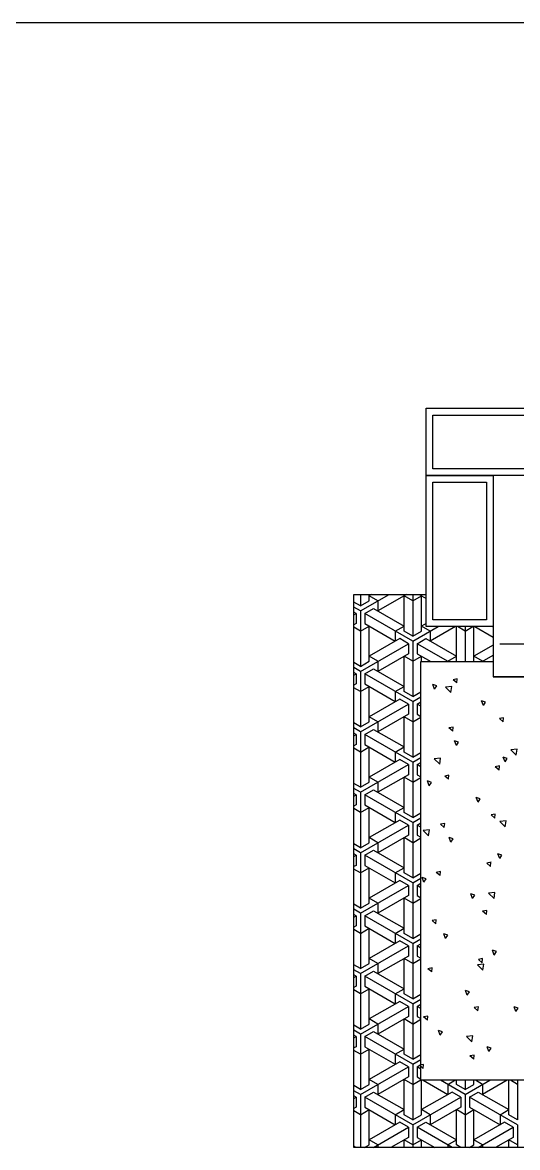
# Model space of a CAD drawing. Header units: millimetres. Extents: x -30782 to 40110, y 35885 to 73818.
# Drawn here: x 11774 to 13248, y 59865 to 63215 of the extents above; entities that cross this region are included whole.
import ezdxf

# ---------------------------------------------------------------- set-up
doc = ezdxf.new("R2010")
doc.units = ezdxf.units.MM
doc.layers.add('www.cad-blocks.net', color=7, linetype='Continuous')

# ---------------------------------------------------------------- blocks, each defined once
blk = doc.blocks.new('A$C64524CB6')
for p, q in [((215.5, 2360.6, -685.7), (2415.5, 2360.6, -685.7)), ((215.5, 2160.6, -685.7), (215.5, 2360.6, -685.7)), ((235.5, 2340.6, -685.7), (2395.5, 2340.6, -685.7)), ((235.5, 2180.6, -685.7), (235.5, 2340.6, -685.7)), ((2395.5, 2180.6, -685.7), (235.5, 2180.6, -685.7)), ((2415.5, 2160.6, -685.7), (215.5, 2160.6, -685.7)), ((2415.5, 2160.6, -685.7), (215.5, 2160.6, -685.7)), ((215.5, 1710.6, -685.7), (215.5, 2160.6, -685.7)), ((215.5, 2160.6, -685.7), (415.5, 2160.6, -685.7)), ((415.5, 2160.6, -685.7), (415.5, 1560.6, -685.7)), ((415.5, 2160.6, -685.7), (415.5, 1710.6, -685.7)), ((235.5, 1730.6, -685.7), (235.5, 2140.6, -685.7)), ((235.5, 2140.6, -685.7), (395.5, 2140.6, -685.7)), ((395.5, 2140.6, -685.7), (395.5, 1730.6, -685.7)), ((0, 159.5, -685.7), (0, 1806.4, -685.7)), ((0, 1806.4, -685.7), (215.5, 1806.4, -685.7)), ((19.8, 1772.2, -685.7), (0, 1783.7, -685.7)), ((19.8, 1757.2, -685.7), (105, 1806.4, -685.7)), ((19.8, 1806.4, -685.7), (19.8, 1772.2, -685.7)), ((19.8, 1772.2, -685.7), (45.8, 1787.2, -685.7)), ((45.8, 1787.2, -685.7), (45.8, 1806.4, -685.7)), ((53, 1806.4, -685.7), (45.8, 1802.2, -685.7)), ((71.8, 1787.2, -685.7), (45.8, 1802.2, -685.7)), ((156.9, 1806.4, -685.7), (71.8, 1757.2, -685.7)), ((71.8, 1787.2, -685.7), (71.8, 1757.2, -685.7)), ((149.7, 1697.2, -685.7), (149.7, 1802.2, -685.7)), ((175.7, 1787.2, -685.7), (149.7, 1802.2, -685.7)), ((175.7, 1806.4, -685.7), (175.7, 1682.2, -685.7)), ((175.7, 1787.2, -685.7), (201.7, 1802.2, -685.7)), ((194.5, 1806.4, -685.7), (215.5, 1794.2, -685.7)), ((201.7, 1697.2, -685.7), (201.7, 1802.2, -685.7)), ((19.8, 1757.2, -685.7), (0, 1768.7, -685.7)), ((6.8, 1749.7, -685.7), (0, 1753.7, -685.7)), ((0, 1745.8, -685.7), (6.8, 1749.7, -685.7)), ((6.8, 1749.7, -685.7), (6.8, 1719.7, -685.7)), ((19.8, 1757.2, -685.7), (19.8, 1592.2, -685.7)), ((32.8, 1749.7, -685.7), (58.8, 1764.7, -685.7)), ((175.7, 1667.2, -685.7), (32.8, 1749.7, -685.7)), ((32.8, 1749.7, -685.7), (32.8, 1719.7, -685.7)), ((58.8, 1764.7, -685.7), (149.7, 1712.2, -685.7)), ((6.8, 1719.7, -685.7), (0, 1715.8, -685.7)), ((19.8, 1697.2, -685.7), (0, 1708.7, -685.7)), ((19.8, 1697.2, -685.7), (45.8, 1712.2, -685.7)), ((32.8, 1719.7, -685.7), (123.7, 1667.2, -685.7)), ((45.8, 1607.2, -685.7), (45.8, 1712.2, -685.7)), ((123.7, 1697.2, -685.7), (149.7, 1712.2, -685.7)), ((175.7, 1667.2, -685.7), (250.9, 1710.6, -685.7)), ((215.5, 1720.2, -685.7), (201.7, 1712.2, -685.7)), ((227.7, 1697.2, -685.7), (201.7, 1712.2, -685.7)), ((415.5, 1710.6, -685.7), (215.5, 1710.6, -685.7)), ((302.8, 1710.6, -685.7), (227.7, 1667.2, -685.7)), ((395.5, 1730.6, -685.7), (235.5, 1730.6, -685.7)), ((305.6, 1607.2, -685.7), (305.6, 1710.6, -685.7)), ((331.6, 1697.2, -685.7), (308.4, 1710.6, -685.7)), ((331.6, 1710.6, -685.7), (331.6, 1606.4, -685.7)), ((331.6, 1697.2, -685.7), (354.8, 1710.6, -685.7)), ((357.6, 1607.2, -685.7), (357.6, 1710.6, -685.7)), ((360.4, 1710.6, -685.7), (415.5, 1678.8, -685.7)), ((415.5, 1708.8, -685.7), (412.3, 1710.6, -685.7)), ((123.7, 1697.2, -685.7), (123.7, 1667.2, -685.7)), ((175.7, 1682.2, -685.7), (149.7, 1697.2, -685.7)), ((175.7, 1682.2, -685.7), (201.7, 1697.2, -685.7)), ((227.7, 1697.2, -685.7), (227.7, 1667.2, -685.7)), ((19.8, 1577.2, -685.7), (162.7, 1659.7, -685.7)), ((136.7, 1674.7, -685.7), (45.8, 1622.2, -685.7)), ((162.7, 1659.7, -685.7), (136.7, 1674.7, -685.7)), ((162.7, 1659.7, -685.7), (162.7, 1629.7, -685.7)), ((175.7, 1667.2, -685.7), (175.7, 1502.2, -685.7)), ((188.7, 1659.7, -685.7), (214.7, 1674.7, -685.7)), ((281.1, 1606.4, -685.7), (188.7, 1659.7, -685.7)), ((188.7, 1659.7, -685.7), (188.7, 1629.7, -685.7)), ((214.7, 1674.7, -685.7), (305.6, 1622.2, -685.7)), ((415.5, 1655.7, -685.7), (357.6, 1622.2, -685.7)), ((435.1, 1659.3, -685.7), (2235.1, 1659.3, -685.7)), ((71.8, 1607.2, -685.7), (45.8, 1622.2, -685.7)), ((162.7, 1629.7, -685.7), (71.8, 1577.2, -685.7)), ((175.7, 1607.2, -685.7), (149.7, 1622.2, -685.7)), ((149.7, 1517.2, -685.7), (149.7, 1622.2, -685.7)), ((175.7, 1607.2, -685.7), (201.7, 1622.2, -685.7)), ((188.7, 1629.7, -685.7), (229.1, 1606.4, -685.7)), ((201.7, 1606.4, -685.7), (201.7, 1622.2, -685.7)), ((279.6, 1607.2, -685.7), (305.6, 1622.2, -685.7)), ((383.6, 1607.2, -685.7), (357.6, 1622.2, -685.7)), ((382.1, 1606.4, -685.7), (415.5, 1625.7, -685.7)), ((19.8, 1592.2, -685.7), (0, 1603.7, -685.7)), ((19.8, 1577.2, -685.7), (0, 1588.7, -685.7)), ((19.8, 1592.2, -685.7), (45.8, 1607.2, -685.7)), ((19.8, 1577.2, -685.7), (19.8, 1412.2, -685.7)), ((32.8, 1569.7, -685.7), (58.8, 1584.7, -685.7)), ((58.8, 1584.7, -685.7), (149.7, 1532.2, -685.7)), ((71.8, 1607.2, -685.7), (71.8, 1577.2, -685.7)), ((200, 359.5, -685.7), (200, 1606.4, -685.7)), ((200, 1606.4, -685.7), (415.5, 1606.4, -685.7)), ((279.6, 1607.2, -685.7), (279.6, 1606.4, -685.7)), ((307.1, 1606.4, -685.7), (305.6, 1607.2, -685.7)), ((356.1, 1606.4, -685.7), (357.6, 1607.2, -685.7)), ((383.6, 1607.2, -685.7), (383.6, 1606.4, -685.7)), ((415.5, 1606.4, -685.7), (415.5, 1560.6, -685.7)), ((6.8, 1569.7, -685.7), (0, 1573.7, -685.7)), ((0, 1565.8, -685.7), (6.8, 1569.7, -685.7)), ((6.8, 1569.7, -685.7), (6.8, 1539.7, -685.7)), ((175.7, 1487.2, -685.7), (32.8, 1569.7, -685.7)), ((32.8, 1569.7, -685.7), (32.8, 1539.7, -685.7)), ((308.3, 1554.8, -685.7), (295.8, 1552.4, -685.7)), ((307.3, 1542.8, -685.7), (295.8, 1552.4, -685.7)), ((307.3, 1542.8, -685.7), (308.3, 1554.7, -685.7)), ((2215.5, 1560.6, -685.7), (415.5, 1560.6, -685.7)), ((415.5, 1560.6, -685.7), (2215.5, 1560.6, -685.7)), ((6.8, 1539.7, -685.7), (0, 1535.8, -685.7)), ((19.8, 1517.2, -685.7), (0, 1528.7, -685.7)), ((19.8, 1517.2, -685.7), (45.8, 1532.2, -685.7)), ((32.8, 1539.7, -685.7), (123.7, 1487.2, -685.7)), ((45.8, 1427.2, -685.7), (45.8, 1532.2, -685.7)), ((123.7, 1517.2, -685.7), (149.7, 1532.2, -685.7)), ((123.7, 1517.2, -685.7), (123.7, 1487.2, -685.7)), ((175.7, 1502.2, -685.7), (149.7, 1517.2, -685.7)), ((175.7, 1502.2, -685.7), (200, 1516.2, -685.7)), ((240.8, 1524.3, -685.7), (235.5, 1538.3, -685.7)), ((247.6, 1534.2, -685.7), (235.5, 1538.3, -685.7)), ((240.8, 1524.3, -685.7), (247.6, 1534.2, -685.7)), ((291.8, 1532.5, -685.7), (272.8, 1530.3, -685.7)), ((289, 1514.7, -685.7), (272.8, 1530.3, -685.7)), ((289, 1514.7, -685.7), (291.8, 1532.5, -685.7)), ((19.8, 1397.2, -685.7), (162.7, 1479.7, -685.7)), ((136.7, 1494.7, -685.7), (45.8, 1442.2, -685.7)), ((162.7, 1479.7, -685.7), (136.7, 1494.7, -685.7)), ((162.7, 1479.7, -685.7), (162.7, 1449.7, -685.7)), ((175.7, 1487.2, -685.7), (200, 1501.2, -685.7)), ((175.7, 1487.2, -685.7), (175.7, 1322.2, -685.7)), ((188.7, 1479.7, -685.7), (200, 1486.2, -685.7)), ((200, 1473.2, -685.7), (188.7, 1479.7, -685.7)), ((188.7, 1479.7, -685.7), (188.7, 1449.7, -685.7)), ((385.9, 1475.6, -685.7), (380.5, 1489.6, -685.7)), ((392.6, 1485.6, -685.7), (380.5, 1489.6, -685.7)), ((385.9, 1475.6, -685.7), (392.6, 1485.6, -685.7)), ((71.8, 1427.2, -685.7), (45.8, 1442.2, -685.7)), ((162.7, 1449.7, -685.7), (71.8, 1397.2, -685.7)), ((175.7, 1427.2, -685.7), (149.7, 1442.2, -685.7)), ((149.7, 1337.2, -685.7), (149.7, 1442.2, -685.7)), ((175.7, 1427.2, -685.7), (200, 1441.2, -685.7)), ((188.7, 1449.7, -685.7), (200, 1443.2, -685.7)), ((19.8, 1412.2, -685.7), (0, 1423.7, -685.7)), ((19.8, 1397.2, -685.7), (0, 1408.7, -685.7)), ((19.8, 1412.2, -685.7), (45.8, 1427.2, -685.7)), ((71.8, 1427.2, -685.7), (71.8, 1397.2, -685.7)), ((294.7, 1399.3, -685.7), (283.2, 1409, -685.7)), ((295.8, 1411.3, -685.7), (283.3, 1409, -685.7)), ((294.7, 1399.3, -685.7), (295.8, 1411.3, -685.7)), ((446.2, 1439.1, -685.7), (433.7, 1436.7, -685.7)), ((445.1, 1427.1, -685.7), (433.7, 1436.7, -685.7)), ((445.1, 1427.1, -685.7), (446.2, 1439, -685.7)), ((6.8, 1389.7, -685.7), (0, 1393.7, -685.7)), ((0, 1385.8, -685.7), (6.8, 1389.7, -685.7)), ((6.8, 1389.7, -685.7), (6.8, 1359.7, -685.7)), ((19.8, 1397.2, -685.7), (19.8, 1232.2, -685.7)), ((32.8, 1389.7, -685.7), (58.8, 1404.7, -685.7)), ((175.7, 1307.2, -685.7), (32.8, 1389.7, -685.7)), ((32.8, 1389.7, -685.7), (32.8, 1359.7, -685.7)), ((58.8, 1404.7, -685.7), (149.7, 1352.2, -685.7)), ((6.8, 1359.7, -685.7), (0, 1355.8, -685.7)), ((19.8, 1337.2, -685.7), (0, 1348.7, -685.7)), ((19.8, 1337.2, -685.7), (45.8, 1352.2, -685.7)), ((32.8, 1359.7, -685.7), (123.7, 1307.2, -685.7)), ((45.8, 1247.2, -685.7), (45.8, 1352.2, -685.7)), ((123.7, 1337.2, -685.7), (149.7, 1352.2, -685.7)), ((312.1, 1366.2, -685.7), (300, 1370.3, -685.7)), ((305.4, 1356.2, -685.7), (300, 1370.2, -685.7)), ((305.4, 1356.2, -685.7), (312.1, 1366.2, -685.7)), ((483.9, 1327.8, -685.7), (467.6, 1343.4, -685.7)), ((486.7, 1345.6, -685.7), (467.7, 1343.4, -685.7)), ((483.9, 1327.8, -685.7), (486.6, 1345.6, -685.7)), ((136.7, 1314.7, -685.7), (45.8, 1262.2, -685.7)), ((123.7, 1337.2, -685.7), (123.7, 1307.2, -685.7)), ((162.7, 1299.7, -685.7), (136.7, 1314.7, -685.7)), ((175.7, 1322.2, -685.7), (149.7, 1337.2, -685.7)), ((175.7, 1322.2, -685.7), (200, 1336.2, -685.7)), ((175.7, 1307.2, -685.7), (200, 1321.2, -685.7)), ((175.7, 1307.2, -685.7), (175.7, 1142.2, -685.7)), ((258.7, 1319.1, -685.7), (239.7, 1316.9, -685.7)), ((255.9, 1301.3, -685.7), (239.7, 1316.8, -685.7)), ((255.9, 1301.3, -685.7), (258.7, 1319.1, -685.7)), ((450.4, 1307.6, -685.7), (445, 1321.6, -685.7)), ((457.1, 1317.5, -685.7), (445, 1321.6, -685.7)), ((450.4, 1307.6, -685.7), (457.1, 1317.5, -685.7)), ((19.8, 1217.2, -685.7), (162.7, 1299.7, -685.7)), ((162.7, 1299.7, -685.7), (162.7, 1269.7, -685.7)), ((188.7, 1299.7, -685.7), (200, 1306.2, -685.7)), ((200, 1293.2, -685.7), (188.7, 1299.7, -685.7)), ((188.7, 1299.7, -685.7), (188.7, 1269.7, -685.7)), ((433.7, 1295.6, -685.7), (421.1, 1293.3, -685.7)), ((432.6, 1283.6, -685.7), (421.1, 1293.3, -685.7)), ((432.6, 1283.6, -685.7), (433.6, 1295.6, -685.7)), ((19.8, 1232.2, -685.7), (0, 1243.7, -685.7)), ((19.8, 1232.2, -685.7), (45.8, 1247.2, -685.7)), ((71.8, 1247.2, -685.7), (45.8, 1262.2, -685.7)), ((162.7, 1269.7, -685.7), (71.8, 1217.2, -685.7)), ((71.8, 1247.2, -685.7), (71.8, 1217.2, -685.7)), ((175.7, 1247.2, -685.7), (149.7, 1262.2, -685.7)), ((149.7, 1157.2, -685.7), (149.7, 1262.2, -685.7)), ((175.7, 1247.2, -685.7), (200, 1261.2, -685.7)), ((188.7, 1269.7, -685.7), (200, 1263.2, -685.7)), ((224.8, 1236.9, -685.7), (219.5, 1250.9, -685.7)), ((231.6, 1246.8, -685.7), (219.5, 1250.9, -685.7)), ((224.8, 1236.9, -685.7), (231.5, 1246.8, -685.7)), ((283.2, 1267.8, -685.7), (270.7, 1265.5, -685.7)), ((282.2, 1255.9, -685.7), (270.7, 1265.5, -685.7)), ((282.2, 1255.9, -685.7), (283.2, 1267.8, -685.7)), ((19.8, 1217.2, -685.7), (0, 1228.7, -685.7)), ((6.8, 1209.7, -685.7), (0, 1213.7, -685.7)), ((0, 1205.8, -685.7), (6.8, 1209.7, -685.7)), ((6.8, 1209.7, -685.7), (6.8, 1179.7, -685.7)), ((19.8, 1217.2, -685.7), (19.8, 1052.2, -685.7)), ((32.8, 1209.7, -685.7), (58.8, 1224.7, -685.7)), ((175.7, 1127.2, -685.7), (32.8, 1209.7, -685.7)), ((32.8, 1209.7, -685.7), (32.8, 1179.7, -685.7)), ((58.8, 1224.7, -685.7), (149.7, 1172.2, -685.7)), ((6.8, 1179.7, -685.7), (0, 1175.8, -685.7)), ((32.8, 1179.7, -685.7), (123.7, 1127.2, -685.7)), ((369.9, 1188.2, -685.7), (364.5, 1202.2, -685.7)), ((376.6, 1198.2, -685.7), (364.5, 1202.2, -685.7)), ((369.9, 1188.2, -685.7), (376.6, 1198.1, -685.7)), ((19.8, 1157.2, -685.7), (0, 1168.7, -685.7)), ((19.8, 1157.2, -685.7), (45.8, 1172.2, -685.7)), ((45.8, 1067.2, -685.7), (45.8, 1172.2, -685.7)), ((123.7, 1157.2, -685.7), (149.7, 1172.2, -685.7)), ((123.7, 1157.2, -685.7), (123.7, 1127.2, -685.7)), ((175.7, 1142.2, -685.7), (149.7, 1157.2, -685.7)), ((175.7, 1142.2, -685.7), (200, 1156.2, -685.7)), ((175.7, 1127.2, -685.7), (200, 1141.2, -685.7)), ((421.1, 1152.1, -685.7), (408.6, 1149.8, -685.7)), ((420, 1140.2, -685.7), (408.6, 1149.8, -685.7)), ((420, 1140.2, -685.7), (421.1, 1152.1, -685.7)), ((19.8, 1037.2, -685.7), (162.7, 1119.7, -685.7)), ((136.7, 1134.7, -685.7), (45.8, 1082.2, -685.7)), ((162.7, 1119.7, -685.7), (136.7, 1134.7, -685.7)), ((162.7, 1119.7, -685.7), (162.7, 1089.7, -685.7)), ((175.7, 1127.2, -685.7), (175.7, 962.2, -685.7)), ((188.7, 1119.7, -685.7), (200, 1126.2, -685.7)), ((200, 1113.2, -685.7), (188.7, 1119.7, -685.7)), ((188.7, 1119.7, -685.7), (188.7, 1089.7, -685.7)), ((225.6, 1105.6, -685.7), (206.6, 1103.4, -685.7)), ((222.8, 1087.8, -685.7), (225.6, 1105.6, -685.7)), ((269.6, 1112.4, -685.7), (258.1, 1122.1, -685.7)), ((270.7, 1124.4, -685.7), (258.2, 1122.1, -685.7)), ((269.6, 1112.4, -685.7), (270.7, 1124.4, -685.7)), ((450.8, 1114.3, -685.7), (434.5, 1129.9, -685.7)), ((453.5, 1132.1, -685.7), (434.6, 1129.9, -685.7)), ((450.8, 1114.3, -685.7), (453.5, 1132.1, -685.7)), ((71.8, 1067.2, -685.7), (45.8, 1082.2, -685.7)), ((162.7, 1089.7, -685.7), (71.8, 1037.2, -685.7)), ((175.7, 1067.2, -685.7), (149.7, 1082.2, -685.7)), ((149.7, 977.2, -685.7), (149.7, 1082.2, -685.7)), ((175.7, 1067.2, -685.7), (200, 1081.2, -685.7)), ((188.7, 1089.7, -685.7), (200, 1083.2, -685.7)), ((222.8, 1087.8, -685.7), (206.6, 1103.4, -685.7)), ((289.3, 1068.8, -685.7), (284, 1082.8, -685.7)), ((296.1, 1078.8, -685.7), (284, 1082.8, -685.7)), ((289.3, 1068.8, -685.7), (296, 1078.8, -685.7)), ((19.8, 1052.2, -685.7), (0, 1063.7, -685.7)), ((19.8, 1037.2, -685.7), (0, 1048.7, -685.7)), ((19.8, 1052.2, -685.7), (45.8, 1067.2, -685.7)), ((32.8, 1029.7, -685.7), (58.8, 1044.7, -685.7)), ((58.8, 1044.7, -685.7), (149.7, 992.2, -685.7)), ((71.8, 1067.2, -685.7), (71.8, 1037.2, -685.7)), ((6.8, 1029.7, -685.7), (0, 1033.7, -685.7)), ((0, 1025.8, -685.7), (6.8, 1029.7, -685.7)), ((6.8, 1029.7, -685.7), (6.8, 999.7, -685.7)), ((19.8, 1037.2, -685.7), (19.8, 872.2, -685.7)), ((175.7, 947.2, -685.7), (32.8, 1029.7, -685.7)), ((32.8, 1029.7, -685.7), (32.8, 999.7, -685.7)), ((408.6, 1008.7, -685.7), (396, 1006.4, -685.7)), ((407.5, 996.7, -685.7), (396, 1006.4, -685.7)), ((407.5, 996.7, -685.7), (408.5, 1008.7, -685.7)), ((434.4, 1020.2, -685.7), (429, 1034.2, -685.7)), ((441.1, 1030.1, -685.7), (429, 1034.2, -685.7)), ((434.4, 1020.2, -685.7), (441.1, 1030.1, -685.7)), ((6.8, 999.7, -685.7), (0, 995.8, -685.7)), ((19.8, 977.2, -685.7), (0, 988.7, -685.7)), ((19.8, 977.2, -685.7), (45.8, 992.2, -685.7)), ((32.8, 999.7, -685.7), (123.7, 947.2, -685.7)), ((45.8, 887.2, -685.7), (45.8, 992.2, -685.7)), ((123.7, 977.2, -685.7), (149.7, 992.2, -685.7)), ((123.7, 977.2, -685.7), (123.7, 947.2, -685.7)), ((175.7, 962.2, -685.7), (149.7, 977.2, -685.7)), ((175.7, 962.2, -685.7), (200, 976.2, -685.7)), ((258.1, 980.9, -685.7), (245.6, 978.6, -685.7)), ((257.1, 969, -685.7), (245.6, 978.6, -685.7)), ((257.1, 969, -685.7), (258.1, 980.9, -685.7)), ((19.8, 857.2, -685.7), (162.7, 939.7, -685.7)), ((136.7, 954.7, -685.7), (45.8, 902.2, -685.7)), ((162.7, 939.7, -685.7), (136.7, 954.7, -685.7)), ((162.7, 939.7, -685.7), (162.7, 909.7, -685.7)), ((175.7, 947.2, -685.7), (200, 961.2, -685.7)), ((175.7, 947.2, -685.7), (175.7, 782.2, -685.7)), ((188.7, 939.7, -685.7), (200, 946.2, -685.7)), ((200, 933.2, -685.7), (188.7, 939.7, -685.7)), ((188.7, 939.7, -685.7), (188.7, 909.7, -685.7)), ((208.8, 949.4, -685.7), (203.4, 963.4, -685.7)), ((215.6, 959.4, -685.7), (203.5, 963.5, -685.7)), ((208.8, 949.4, -685.7), (215.5, 959.4, -685.7)), ((162.7, 909.7, -685.7), (71.8, 857.2, -685.7)), ((188.7, 909.7, -685.7), (200, 903.2, -685.7)), ((353.8, 900.8, -685.7), (348.5, 914.8, -685.7)), ((360.6, 910.7, -685.7), (348.5, 914.8, -685.7)), ((353.8, 900.8, -685.7), (360.6, 910.7, -685.7)), ((420.4, 918.7, -685.7), (401.4, 916.5, -685.7)), ((417.6, 900.9, -685.7), (401.4, 916.5, -685.7)), ((417.6, 900.9, -685.7), (420.4, 918.7, -685.7)), ((19.8, 872.2, -685.7), (0, 883.7, -685.7)), ((19.8, 872.2, -685.7), (45.8, 887.2, -685.7)), ((71.8, 887.2, -685.7), (45.8, 902.2, -685.7)), ((71.8, 887.2, -685.7), (71.8, 857.2, -685.7)), ((149.7, 797.2, -685.7), (149.7, 902.2, -685.7)), ((175.7, 887.2, -685.7), (149.7, 902.2, -685.7)), ((175.7, 887.2, -685.7), (200, 901.2, -685.7)), ((19.8, 857.2, -685.7), (0, 868.7, -685.7)), ((6.8, 849.7, -685.7), (0, 853.7, -685.7)), ((0, 845.8, -685.7), (6.8, 849.7, -685.7)), ((6.8, 849.7, -685.7), (6.8, 819.7, -685.7)), ((19.8, 857.2, -685.7), (19.8, 692.2, -685.7)), ((32.8, 849.7, -685.7), (58.8, 864.7, -685.7)), ((175.7, 767.2, -685.7), (32.8, 849.7, -685.7)), ((32.8, 849.7, -685.7), (32.8, 819.7, -685.7)), ((58.8, 864.7, -685.7), (149.7, 812.2, -685.7)), ((396, 865.2, -685.7), (383.5, 862.9, -685.7)), ((394.9, 853.3, -685.7), (383.5, 862.9, -685.7)), ((394.9, 853.3, -685.7), (396, 865.2, -685.7)), ((6.8, 819.7, -685.7), (0, 815.8, -685.7)), ((19.8, 797.2, -685.7), (0, 808.7, -685.7)), ((19.8, 797.2, -685.7), (45.8, 812.2, -685.7)), ((32.8, 819.7, -685.7), (123.7, 767.2, -685.7)), ((45.8, 707.2, -685.7), (45.8, 812.2, -685.7)), ((123.7, 797.2, -685.7), (149.7, 812.2, -685.7)), ((244.5, 825.5, -685.7), (233, 835.2, -685.7)), ((245.6, 837.5, -685.7), (233.1, 835.2, -685.7)), ((244.5, 825.5, -685.7), (245.6, 837.5, -685.7)), ((136.7, 774.7, -685.7), (45.8, 722.2, -685.7)), ((123.7, 797.2, -685.7), (123.7, 767.2, -685.7)), ((162.7, 759.7, -685.7), (136.7, 774.7, -685.7)), ((175.7, 782.2, -685.7), (149.7, 797.2, -685.7)), ((175.7, 782.2, -685.7), (200, 796.2, -685.7)), ((175.7, 767.2, -685.7), (200, 781.2, -685.7)), ((273.3, 781.4, -685.7), (267.9, 795.4, -685.7)), ((280.1, 791.4, -685.7), (268, 795.4, -685.7)), ((273.3, 781.4, -685.7), (280, 791.3, -685.7)), ((19.8, 677.2, -685.7), (162.7, 759.7, -685.7)), ((162.7, 759.7, -685.7), (162.7, 729.7, -685.7)), ((175.7, 767.2, -685.7), (175.7, 602.2, -685.7)), ((188.7, 759.7, -685.7), (200, 766.2, -685.7)), ((200, 753.2, -685.7), (188.7, 759.7, -685.7)), ((188.7, 759.7, -685.7), (188.7, 729.7, -685.7)), ((418.3, 732.7, -685.7), (413, 746.7, -685.7)), ((425.1, 742.7, -685.7), (413, 746.7, -685.7)), ((418.3, 732.7, -685.7), (425.1, 742.7, -685.7)), ((19.8, 692.2, -685.7), (0, 703.7, -685.7)), ((19.8, 692.2, -685.7), (45.8, 707.2, -685.7)), ((71.8, 707.2, -685.7), (45.8, 722.2, -685.7)), ((162.7, 729.7, -685.7), (71.8, 677.2, -685.7)), ((71.8, 707.2, -685.7), (71.8, 677.2, -685.7)), ((175.7, 707.2, -685.7), (149.7, 722.2, -685.7)), ((149.7, 617.2, -685.7), (149.7, 722.2, -685.7)), ((175.7, 707.2, -685.7), (200, 721.2, -685.7)), ((188.7, 729.7, -685.7), (200, 723.2, -685.7)), ((387.3, 705.2, -685.7), (368.3, 703, -685.7)), ((383.5, 721.8, -685.7), (370.9, 719.5, -685.7)), ((382.4, 709.8, -685.7), (370.9, 719.5, -685.7)), ((382.4, 709.8, -685.7), (383.4, 721.8, -685.7)), ((384.5, 687.4, -685.7), (387.3, 705.2, -685.7)), ((19.8, 677.2, -685.7), (0, 688.7, -685.7)), ((6.8, 669.7, -685.7), (0, 673.7, -685.7)), ((19.8, 677.2, -685.7), (19.8, 512.2, -685.7)), ((32.8, 669.7, -685.7), (58.8, 684.7, -685.7)), ((58.8, 684.7, -685.7), (149.7, 632.2, -685.7)), ((233, 694, -685.7), (220.5, 691.7, -685.7)), ((232, 682.1, -685.7), (220.5, 691.7, -685.7)), ((232, 682.1, -685.7), (233, 694, -685.7)), ((384.5, 687.4, -685.7), (368.3, 703, -685.7)), ((0, 665.8, -685.7), (6.8, 669.7, -685.7)), ((6.8, 639.7, -685.7), (0, 635.8, -685.7)), ((6.8, 669.7, -685.7), (6.8, 639.7, -685.7)), ((175.7, 587.2, -685.7), (32.8, 669.7, -685.7)), ((32.8, 669.7, -685.7), (32.8, 639.7, -685.7)), ((32.8, 639.7, -685.7), (123.7, 587.2, -685.7)), ((19.8, 617.2, -685.7), (0, 628.7, -685.7)), ((19.8, 617.2, -685.7), (45.8, 632.2, -685.7)), ((45.8, 527.2, -685.7), (45.8, 632.2, -685.7)), ((123.7, 617.2, -685.7), (149.7, 632.2, -685.7)), ((123.7, 617.2, -685.7), (123.7, 587.2, -685.7)), ((175.7, 602.2, -685.7), (149.7, 617.2, -685.7)), ((175.7, 602.2, -685.7), (200, 616.2, -685.7)), ((337.8, 613.3, -685.7), (332.4, 627.4, -685.7)), ((344.6, 623.3, -685.7), (332.5, 627.4, -685.7)), ((337.8, 613.3, -685.7), (344.5, 623.3, -685.7)), ((19.8, 497.2, -685.7), (162.7, 579.7, -685.7)), ((136.7, 594.7, -685.7), (45.8, 542.2, -685.7)), ((162.7, 579.7, -685.7), (136.7, 594.7, -685.7)), ((162.7, 579.7, -685.7), (162.7, 549.7, -685.7)), ((175.7, 587.2, -685.7), (200, 601.2, -685.7)), ((175.7, 587.2, -685.7), (175.7, 422.2, -685.7)), ((188.7, 579.7, -685.7), (200, 586.2, -685.7)), ((200, 573.2, -685.7), (188.7, 579.7, -685.7)), ((188.7, 579.7, -685.7), (188.7, 549.7, -685.7)), ((370.9, 578.3, -685.7), (358.4, 576, -685.7)), ((369.8, 566.4, -685.7), (358.4, 576, -685.7)), ((369.8, 566.4, -685.7), (370.9, 578.3, -685.7)), ((482.9, 564.7, -685.7), (477.5, 578.7, -685.7)), ((489.6, 574.6, -685.7), (477.5, 578.7, -685.7)), ((482.9, 564.7, -685.7), (489.6, 574.6, -685.7)), ((71.8, 527.2, -685.7), (45.8, 542.2, -685.7)), ((162.7, 549.7, -685.7), (71.8, 497.2, -685.7)), ((175.7, 527.2, -685.7), (149.7, 542.2, -685.7)), ((149.7, 437.2, -685.7), (149.7, 542.2, -685.7)), ((175.7, 527.2, -685.7), (200, 541.2, -685.7)), ((188.7, 549.7, -685.7), (200, 543.2, -685.7)), ((219.4, 538.6, -685.7), (207.9, 548.3, -685.7)), ((220.5, 550.6, -685.7), (208, 548.3, -685.7)), ((219.4, 538.6, -685.7), (220.5, 550.6, -685.7)), ((19.8, 512.2, -685.7), (0, 523.7, -685.7)), ((19.8, 497.2, -685.7), (0, 508.7, -685.7)), ((19.8, 512.2, -685.7), (45.8, 527.2, -685.7)), ((32.8, 489.7, -685.7), (58.8, 504.7, -685.7)), ((58.8, 504.7, -685.7), (149.7, 452.2, -685.7)), ((71.8, 527.2, -685.7), (71.8, 497.2, -685.7)), ((257.3, 494, -685.7), (251.9, 508, -685.7)), ((264.1, 503.9, -685.7), (252, 508, -685.7)), ((257.3, 494, -685.7), (264, 503.9, -685.7)), ((6.8, 489.7, -685.7), (0, 493.7, -685.7)), ((0, 485.8, -685.7), (6.8, 489.7, -685.7)), ((6.8, 489.7, -685.7), (6.8, 459.7, -685.7)), ((19.8, 497.2, -685.7), (19.8, 332.2, -685.7)), ((175.7, 407.2, -685.7), (32.8, 489.7, -685.7)), ((32.8, 489.7, -685.7), (32.8, 459.7, -685.7)), ((354.2, 491.8, -685.7), (335.2, 489.6, -685.7)), ((351.4, 474, -685.7), (335.2, 489.6, -685.7)), ((351.4, 474, -685.7), (354.2, 491.8, -685.7)), ((6.8, 459.7, -685.7), (0, 455.8, -685.7)), ((19.8, 437.2, -685.7), (0, 448.7, -685.7)), ((19.8, 437.2, -685.7), (45.8, 452.2, -685.7)), ((32.8, 459.7, -685.7), (123.7, 407.2, -685.7)), ((45.8, 347.2, -685.7), (45.8, 452.2, -685.7)), ((123.7, 437.2, -685.7), (149.7, 452.2, -685.7)), ((123.7, 437.2, -685.7), (123.7, 407.2, -685.7)), ((175.7, 422.2, -685.7), (149.7, 437.2, -685.7)), ((175.7, 422.2, -685.7), (200, 436.2, -685.7)), ((402.3, 445.3, -685.7), (397, 459.3, -685.7)), ((409.1, 455.3, -685.7), (397, 459.3, -685.7)), ((402.3, 445.3, -685.7), (409, 455.3, -685.7)), ((136.7, 414.7, -685.7), (45.8, 362.2, -685.7)), ((162.7, 399.7, -685.7), (136.7, 414.7, -685.7)), ((175.7, 407.2, -685.7), (200, 421.2, -685.7)), ((175.7, 407.2, -685.7), (175.7, 242.2, -685.7)), ((188.7, 399.7, -685.7), (200, 406.2, -685.7)), ((207.9, 407.1, -685.7), (200, 405.7, -685.7)), ((206.9, 395.2, -685.7), (207.9, 407.1, -685.7)), ((358.4, 434.9, -685.7), (345.8, 432.6, -685.7)), ((357.3, 422.9, -685.7), (345.8, 432.6, -685.7)), ((357.3, 422.9, -685.7), (358.3, 434.9, -685.7)), ((19.8, 317.2, -685.7), (162.7, 399.7, -685.7)), ((162.7, 369.7, -685.7), (71.8, 317.2, -685.7)), ((162.7, 399.7, -685.7), (162.7, 369.7, -685.7)), ((200, 393.2, -685.7), (188.7, 399.7, -685.7)), ((188.7, 399.7, -685.7), (188.7, 369.7, -685.7)), ((188.7, 369.7, -685.7), (200, 363.2, -685.7)), ((206.9, 395.2, -685.7), (200, 400.9, -685.7)), ((19.8, 332.2, -685.7), (0, 343.7, -685.7)), ((19.8, 332.2, -685.7), (45.8, 347.2, -685.7)), ((71.8, 347.2, -685.7), (45.8, 362.2, -685.7)), ((71.8, 347.2, -685.7), (71.8, 317.2, -685.7)), ((175.7, 347.2, -685.7), (149.7, 362.2, -685.7)), ((149.7, 257.2, -685.7), (149.7, 362.2, -685.7)), ((175.7, 347.2, -685.7), (200, 361.2, -685.7)), ((2390.1, 359.5, -685.7), (200, 359.5, -685.7)), ((201.7, 257.2, -685.7), (201.7, 359.5, -685.7)), ((206.4, 359.5, -685.7), (279.6, 317.2, -685.7)), ((331.6, 317.2, -685.7), (258.4, 359.5, -685.7)), ((279.6, 347.2, -685.7), (300.9, 359.5, -685.7)), ((279.6, 347.2, -685.7), (279.6, 317.2, -685.7)), ((305.6, 347.2, -685.7), (305.6, 359.5, -685.7)), ((331.6, 332.2, -685.7), (305.6, 347.2, -685.7)), ((331.6, 359.5, -685.7), (331.6, 332.2, -685.7)), ((331.6, 317.2, -685.7), (404.8, 359.5, -685.7)), ((331.6, 332.2, -685.7), (357.6, 347.2, -685.7)), ((357.6, 347.2, -685.7), (357.6, 359.5, -685.7)), ((383.6, 347.2, -685.7), (362.3, 359.5, -685.7)), ((456.8, 359.5, -685.7), (383.6, 317.2, -685.7)), ((383.6, 347.2, -685.7), (383.6, 317.2, -685.7)), ((461.5, 257.2, -685.7), (461.5, 359.5, -685.7)), ((487.5, 347.2, -685.7), (466.2, 359.5, -685.7)), ((487.5, 359.5, -685.7), (487.5, 242.2, -685.7)), ((19.8, 317.2, -685.7), (0, 328.7, -685.7)), ((6.8, 309.7, -685.7), (0, 313.7, -685.7)), ((0, 305.8, -685.7), (6.8, 309.7, -685.7)), ((6.8, 309.7, -685.7), (6.8, 279.7, -685.7)), ((19.8, 317.2, -685.7), (19.8, 159.5, -685.7)), ((32.8, 309.7, -685.7), (58.8, 324.7, -685.7)), ((175.7, 227.2, -685.7), (32.8, 309.7, -685.7)), ((32.8, 309.7, -685.7), (32.8, 279.7, -685.7)), ((58.8, 324.7, -685.7), (149.7, 272.2, -685.7)), ((175.7, 227.2, -685.7), (318.6, 309.7, -685.7)), ((292.6, 324.7, -685.7), (201.7, 272.2, -685.7)), ((318.6, 309.7, -685.7), (292.6, 324.7, -685.7)), ((318.6, 309.7, -685.7), (318.6, 279.7, -685.7)), ((331.6, 317.2, -685.7), (331.6, 159.5, -685.7)), ((344.6, 309.7, -685.7), (370.6, 324.7, -685.7)), ((487.5, 227.2, -685.7), (344.6, 309.7, -685.7)), ((344.6, 309.7, -685.7), (344.6, 279.7, -685.7)), ((370.6, 324.7, -685.7), (461.5, 272.2, -685.7)), ((6.8, 279.7, -685.7), (0, 275.8, -685.7)), ((19.8, 257.2, -685.7), (0, 268.7, -685.7)), ((19.8, 257.2, -685.7), (45.8, 272.2, -685.7)), ((32.8, 279.7, -685.7), (123.7, 227.2, -685.7)), ((45.8, 167.2, -685.7), (45.8, 272.2, -685.7)), ((123.7, 257.2, -685.7), (149.7, 272.2, -685.7)), ((227.7, 257.2, -685.7), (201.7, 272.2, -685.7)), ((318.6, 279.7, -685.7), (227.7, 227.2, -685.7)), ((331.6, 257.2, -685.7), (305.6, 272.2, -685.7)), ((305.6, 167.2, -685.7), (305.6, 272.2, -685.7)), ((331.6, 257.2, -685.7), (357.6, 272.2, -685.7)), ((344.6, 279.7, -685.7), (435.5, 227.2, -685.7)), ((357.6, 167.2, -685.7), (357.6, 272.2, -685.7)), ((435.5, 257.2, -685.7), (461.5, 272.2, -685.7)), ((136.7, 234.7, -685.7), (45.8, 182.2, -685.7)), ((123.7, 257.2, -685.7), (123.7, 227.2, -685.7)), ((162.7, 219.7, -685.7), (136.7, 234.7, -685.7)), ((175.7, 242.2, -685.7), (149.7, 257.2, -685.7)), ((175.7, 242.2, -685.7), (201.7, 257.2, -685.7)), ((188.7, 219.7, -685.7), (214.7, 234.7, -685.7)), ((214.7, 234.7, -685.7), (305.6, 182.2, -685.7)), ((227.7, 257.2, -685.7), (227.7, 227.2, -685.7)), ((448.5, 234.7, -685.7), (357.6, 182.2, -685.7)), ((435.5, 257.2, -685.7), (435.5, 227.2, -685.7)), ((474.5, 219.7, -685.7), (448.5, 234.7, -685.7)), ((487.5, 242.2, -685.7), (461.5, 257.2, -685.7)), ((58.4, 159.5, -685.7), (162.7, 219.7, -685.7)), ((162.7, 219.7, -685.7), (162.7, 189.7, -685.7)), ((175.7, 227.2, -685.7), (175.7, 159.5, -685.7)), ((293, 159.5, -685.7), (188.7, 219.7, -685.7)), ((188.7, 219.7, -685.7), (188.7, 189.7, -685.7)), ((370.1, 159.5, -685.7), (474.5, 219.7, -685.7)), ((474.5, 219.7, -685.7), (474.5, 189.7, -685.7)), ((487.5, 227.2, -685.7), (487.5, 159.5, -685.7)), ((71.8, 167.2, -685.7), (45.8, 182.2, -685.7)), ((162.7, 189.7, -685.7), (110.3, 159.5, -685.7)), ((175.7, 167.2, -685.7), (149.7, 182.2, -685.7)), ((149.7, 159.5, -685.7), (149.7, 182.2, -685.7)), ((175.7, 167.2, -685.7), (201.7, 182.2, -685.7)), ((188.7, 189.7, -685.7), (241.1, 159.5, -685.7)), ((201.7, 159.5, -685.7), (201.7, 182.2, -685.7)), ((279.6, 167.2, -685.7), (305.6, 182.2, -685.7)), ((383.6, 167.2, -685.7), (357.6, 182.2, -685.7)), ((474.5, 189.7, -685.7), (422.1, 159.5, -685.7)), ((487.5, 167.2, -685.7), (461.5, 182.2, -685.7)), ((461.5, 159.5, -685.7), (461.5, 182.2, -685.7)), ((7.2, 159.5, -685.7), (0, 163.7, -685.7)), ((2586.6, 159.5, -685.7), (0, 159.5, -685.7)), ((32.4, 159.5, -685.7), (45.8, 167.2, -685.7)), ((71.8, 167.2, -685.7), (71.8, 159.5, -685.7)), ((279.6, 167.2, -685.7), (279.6, 159.5, -685.7)), ((319, 159.5, -685.7), (305.6, 167.2, -685.7)), ((344.2, 159.5, -685.7), (357.6, 167.2, -685.7)), ((383.6, 167.2, -685.7), (383.6, 159.5, -685.7))]:
    blk.add_line(p, q)
blk = doc.blocks.new('format')
at = {"color": 155, "true_color": 0x546d8e}
blk.add_line((-27052.7, 63214.7), (40110.2, 63214.7), dxfattribs=at)

msp = doc.modelspace()

# ---------------------------------------------------------------- block references
msp.add_blockref('A$C64524CB6', (12760.1, 59705.2))
at = {"layer": 'www.cad-blocks.net'}
msp.add_blockref('format', (0, 0), dxfattribs=at)

doc.saveas('drawing.dxf')
